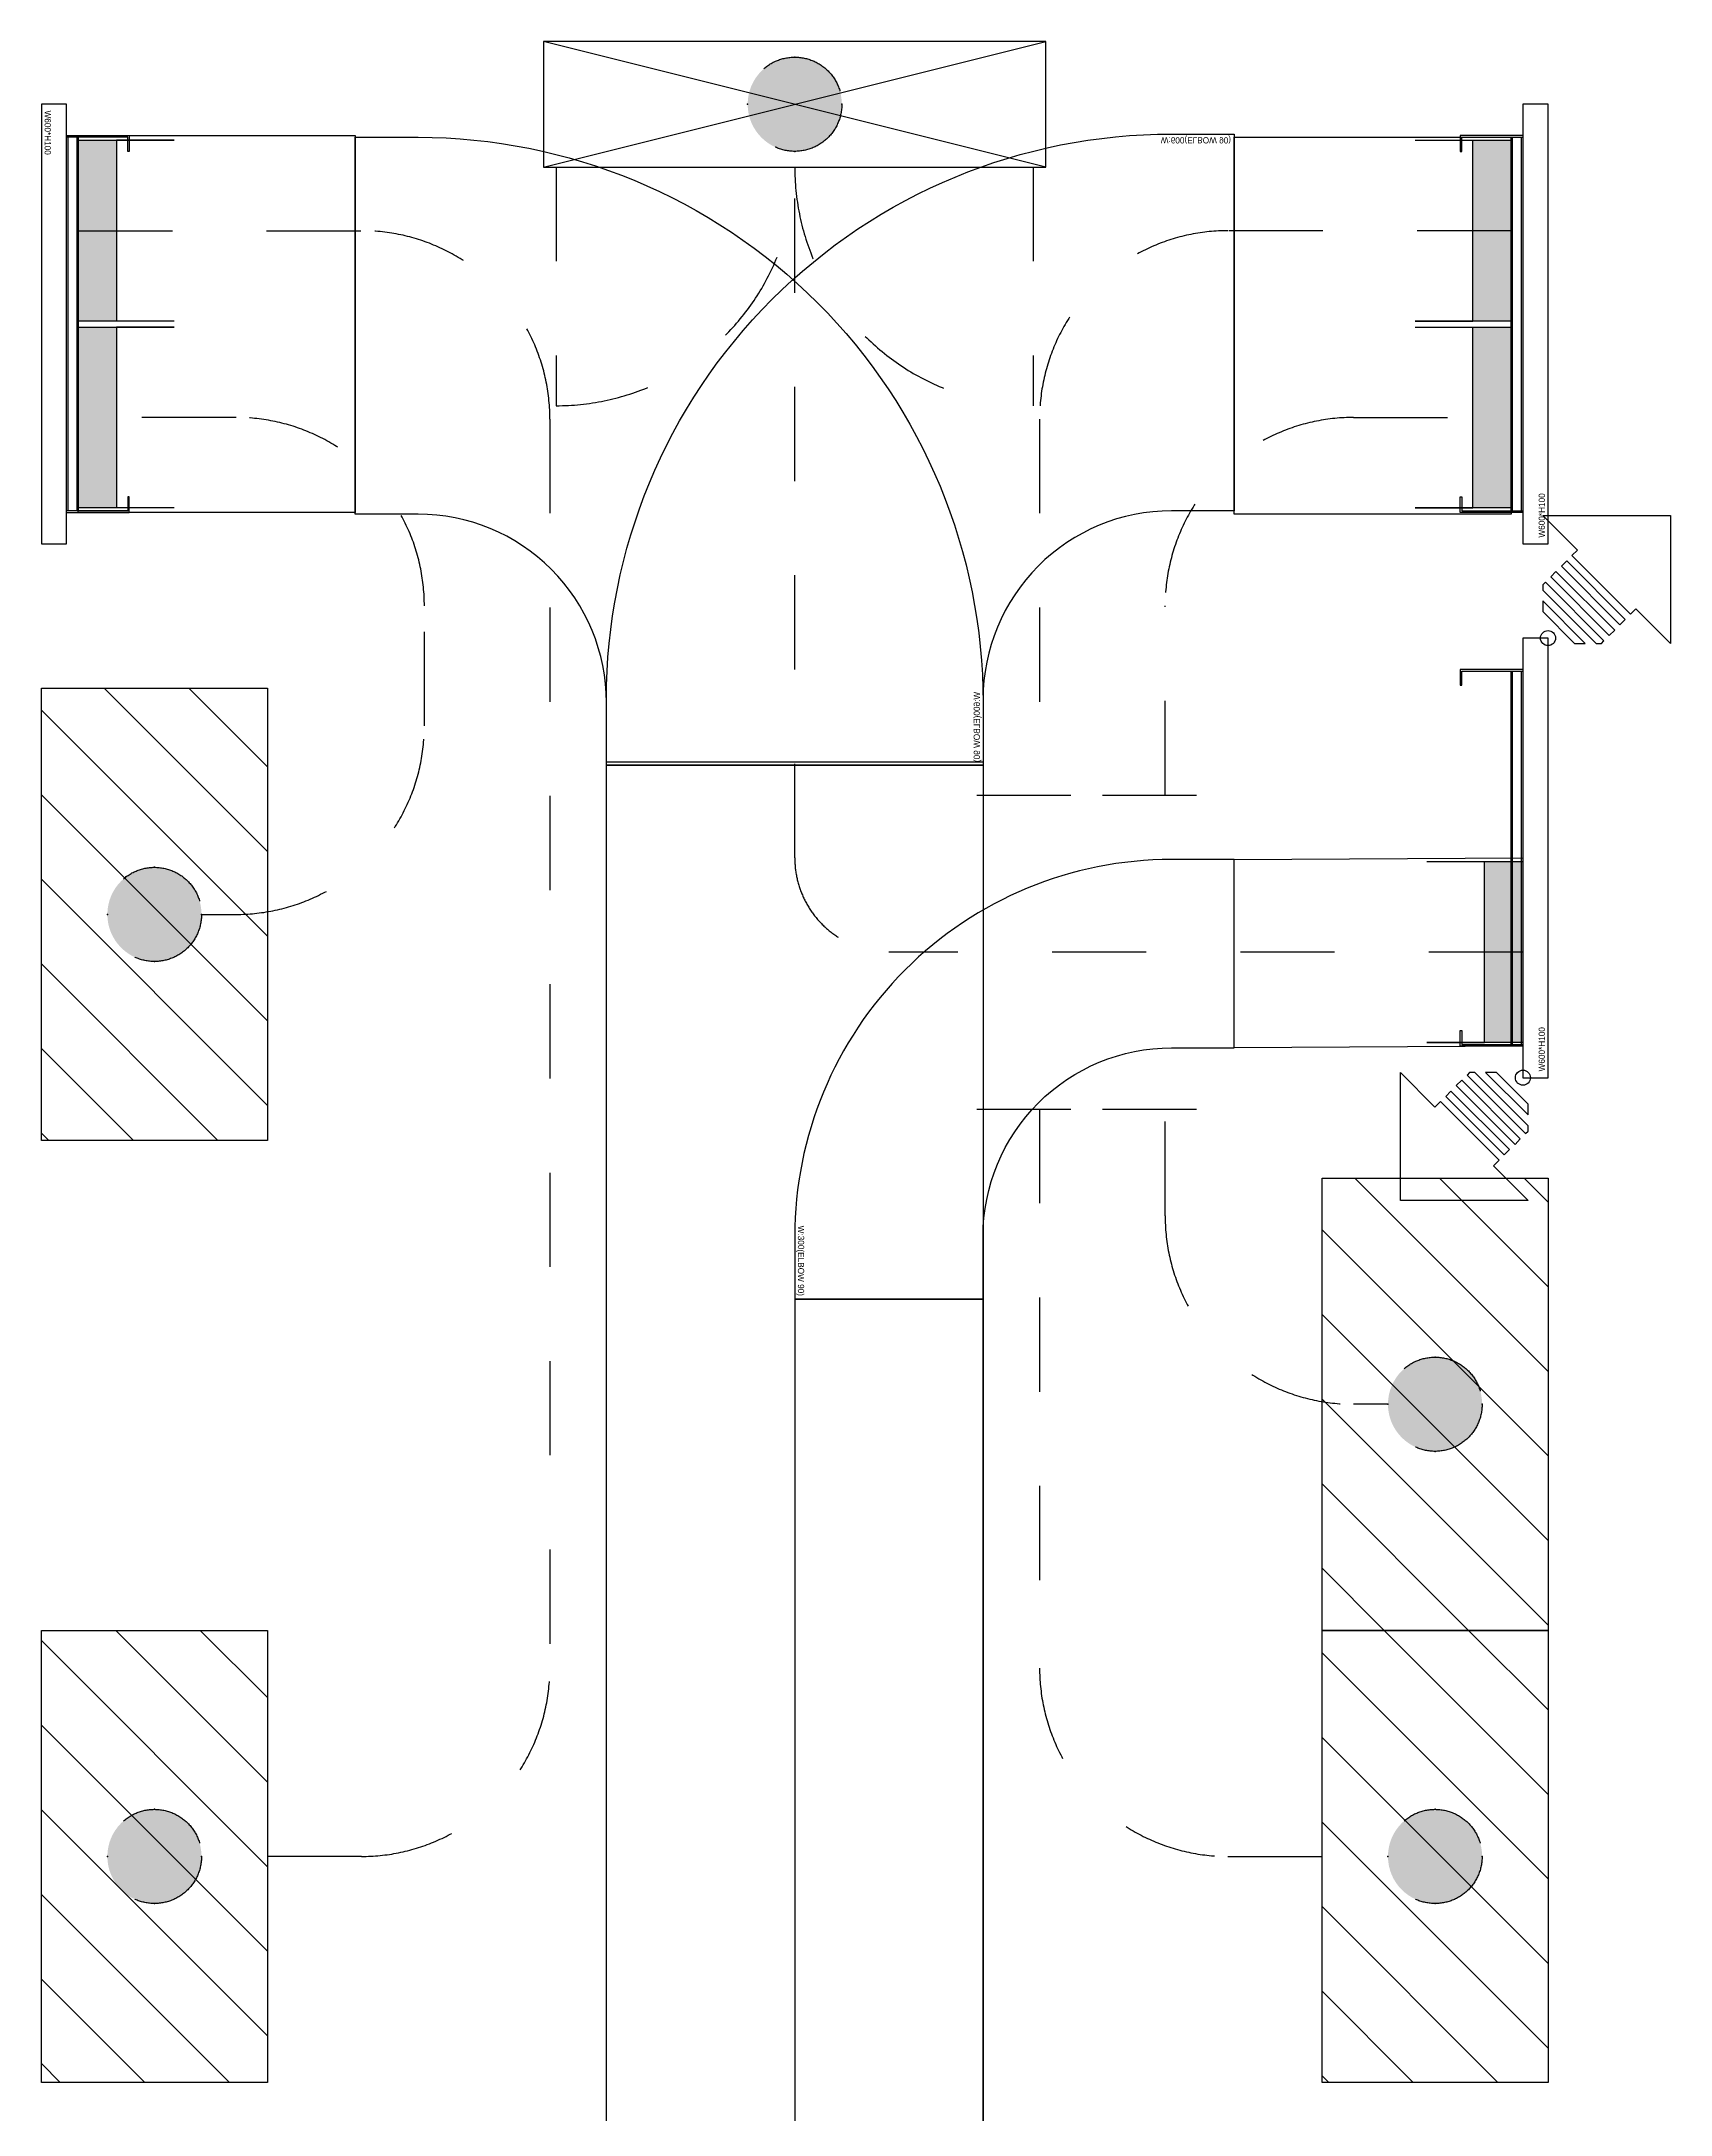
# Model space of a CAD drawing. Header units: millimetres. Extents: x 88028 to 500787, y -530175 to 1035835.
# Drawn here: x 267150 to 269745, y -128651 to -125350 of the extents above; entities that cross this region are included whole.
import ezdxf
from ezdxf.enums import TextEntityAlignment as Align

# ---------------------------------------------------------------- set-up
doc = ezdxf.new("R2010")
doc.units = ezdxf.units.MM
doc.header["$LTSCALE"] = 150
doc.linetypes.add('D1', pattern=[3, 1, -1, 1])
for name, color, linetype in [('------01 Distribution Panel', 3, 'Continuous'), ('------01 Distribution Panel_UPS_Emgency', 232, 'Continuous'), ('------01 Motor Control Panel or Center', 4, 'Continuous'), ('-----00 LV_CABLE', 2, 'Continuous'), ('-----26 Electrical Cable Tray', 200, 'Continuous'), ('-----26 Electrical Cable Tray_건물(UPS)', 100, 'Continuous'), ('-----26 Electrical Cable Tray_건물(일반)', 20, 'Continuous')]:
    doc.layers.add(name, color=color, linetype=linetype)
doc.styles.get("Standard").update_dxf_attribs({"font": ''})
doc.styles.get('Standard').set_extended_font_data('Dotum')

# ---------------------------------------------------------------- blocks, each defined once
blk = doc.blocks.new('A02')
h = blk.add_hatch()
h.set_pattern_fill('ANSI31', color=256, scale=25, style=0)
h.set_pattern_definition([(45, (-2000, -19200), (-56.1266, 56.1266), [])])
h.paths.add_polyline_path([(-300, 300), (-300, 0), (300, 0), (300, 300)])
blk.add_lwpolyline([(300, 0), (-300, 0), (-300, 300), (300, 300)], close=True)
blk = doc.blocks.new('*U8')
at = {"color": 0}
blk.add_lwpolyline([(0, 0), (-100, 0, -0.414214), (-400, 300), (-400, 400), (-1000, 400), (-1000, 300, 0.414214), (-100, -600), (0, -600)], format="xyb", close=True, dxfattribs=at)
blk.add_text('W:600(ELBOW 90)', height=10, dxfattribs=at).set_placement((-5, -590), align=Align.MIDDLE_RIGHT)
blk = doc.blocks.new('*U10')
at = {"linetype": 'Continuous', "ltscale": 0.1}
for p, q in [((-250, 56.6), (-250, 58.6)), ((-200, 56.6), (-200, 58.6)), ((-150, 56.6), (-150, 58.6)), ((-100, 56.6), (-100, 58.6)), ((-50, 56.6), (-50, 58.6)), ((0, 56.6), (0, 58.6)), ((50, 56.6), (50, 58.6)), ((100, 56.6), (100, 58.6)), ((150, 56.6), (150, 58.6)), ((200, 56.6), (200, 58.6)), ((250, 56.6), (250, 58.6))]:
    blk.add_line(p, q, dxfattribs=at)
for points in [[(-300, 40), (-300, 140), (-275, 140), (-275, 137.4), (-297.4, 137.4), (-297.4, 40)], [(300, 40), (300, 140), (275, 140), (275, 137.4), (297.4, 137.4), (297.4, 40)], [(-297.4, 58.6), (297.4, 58.6)], [(-297.4, 56.6), (297.4, 56.6)], [(297.4, 42.6), (-297.4, 42.6)]]:
    blk.add_lwpolyline(points, dxfattribs=at)
blk.add_lwpolyline([(350, 0), (350, 40), (-350, 40), (-350, 0)], close=True, dxfattribs=at)
blk.add_text('W600*H100', height=10, dxfattribs=at).set_placement((-340, 10), align=Align.MIDDLE_LEFT)
blk = doc.blocks.new('O08')
blk.add_hatch(color=256).paths.add_polyline_path([(120, 51), (-120, 51), (-120, 0), (120, 0)])
blk.add_lwpolyline([(120, 127.5), (120, 0), (-120, 0), (-120, 127.5), (-120, 51), (120, 51)])
blk = doc.blocks.new('11')
at = {"linetype": 'D1'}
h = blk.add_hatch(color=256, dxfattribs=at)
edge = h.paths.add_edge_path()
edge.add_arc((0, 0), 75, 0, 360)
blk.add_circle((0, 0), 75, dxfattribs=at)
for p in [(0, 75), (-75, 0), (75, 0), (0, -75)]:
    blk.add_point(p, dxfattribs=at)
blk = doc.blocks.new('TRAY (U-D)')
at = {"color": 0}
for points in [[(156, 467), (-28, 651), (651, 651), (651, -28), (467, 156), (438, 127), (127, 438)], [(14, 325), (325, 14), (354, 42), (42, 354)], [(71, 382), (382, 71), (410, 99), (99, 410)], [(-28, 283), (-28, 255), (255, -28), (283, -28), (297, -14), (-14, 297)], [(-28, 198), (-28, 141), (141, -28), (198, -28)]]:
    blk.add_lwpolyline(points, close=True, dxfattribs=at)
blk.add_circle((0, 0), 40, dxfattribs=at)
blk = doc.blocks.new('*U27')
at = {"color": 0}
blk.add_lwpolyline([(0, 0), (-100, 0, -0.414214), (-400, 300), (-400, 400), (-700, 400), (-700, 300, 0.414214), (-100, -300), (0, -300)], format="xyb", close=True, dxfattribs=at)
blk.add_text('W:300(ELBOW 90)', height=10, dxfattribs=at).set_placement((-5, -290), align=Align.MIDDLE_RIGHT)
blk = doc.blocks.new('MCP_EQUIPMENT-2')
for p, q in [((200, 400), (0, -400)), ((200, -400), (0, 400))]:
    blk.add_line(p, q)
at = {"color": 1, "linetype": 'D1'}
for p, q in [((200, 380), (580, 380)), ((200, -380), (580, -380))]:
    blk.add_line(p, q, dxfattribs=at)
blk.add_lwpolyline([(200, 400), (0, 400), (0, -400), (200, -400)], close=True)
for centre, start, end in [((200, 380), 270, 0), ((200, -380), 0, 90)]:
    blk.add_arc(centre, 380, start, end, dxfattribs=at)

msp = doc.modelspace()

# ---------------------------------------------------------------- linework, layer by layer
at = {"layer": '-----00 LV_CABLE', "linetype": 'D1', "elevation": 0}
for points in [[(269510, -126800), (268500, -126800, -0.414214), (268350, -126650), (268350, -125525)], [(267208.6, -125651.3), (267660, -125651.3, -0.414214), (267960, -125951.3), (267960, -127940, -0.414214), (267660, -128240), (267405, -128240)], [(269491.4, -125651.3), (269040, -125651.3, 0.414214), (268740, -125951.3), (268740, -126550)], [(267405, -126740), (267460, -126740, 0.414214), (267760, -126440), (267760, -126248.7, 0.414214), (267460, -125948.7), (267208.6, -125948.7)], [(268940, -126550), (268940, -126248.7, -0.414214), (269240, -125948.7), (269491.4, -125948.7)], [(268740, -127050), (268740, -127940, 0.414214), (269040, -128240), (269295, -128240)], [(269295, -127520), (269240, -127520, -0.414214), (268940, -127220), (268940, -127050)]]:
    msp.add_lwpolyline(points, format="xyb", dxfattribs=at)
for points in [[(268640, -126550), (268840, -126550)], [(268840, -126550), (269040, -126550)], [(268640, -127050), (268840, -127050)], [(268840, -127050), (269040, -127050)]]:
    msp.add_lwpolyline(points, dxfattribs=at)
at = {"layer": '-----26 Electrical Cable Tray', "elevation": 0}
for points in [[(269510, -126650), (269510, -126950), (269050, -126952.6), (269050, -126652.6)], [(268350, -129450), (268650, -129450), (268650, -127352.6), (268350, -127352.6)]]:
    msp.add_lwpolyline(points, close=True, dxfattribs=at)
at = {"layer": '-----26 Electrical Cable Tray_건물(UPS)', "elevation": 0}
for points in [[(269491.4, -125502.6), (269491.4, -126102.6), (269050, -126102.6), (269050, -125502.6)], [(268050, -126502.6), (268650, -126502.6), (268650, -129450), (268050, -129450)]]:
    msp.add_lwpolyline(points, close=True, dxfattribs=at)
at = {"layer": '-----26 Electrical Cable Tray_건물(일반)'}
msp.add_lwpolyline([(267650, -125500), (267650, -126100), (267208.6, -126100), (267208.6, -125500)], close=True, dxfattribs=at)
at = {"layer": '-----26 Electrical Cable Tray_건물(일반)', "elevation": 0}
msp.add_lwpolyline([(268050, -126502.6), (268650, -126502.6), (268650, -129450), (268050, -129450)], close=True, dxfattribs=at)

# ---------------------------------------------------------------- block references
at = {"layer": '------01 Distribution Panel', "xscale": 1.2, "yscale": 1.2, "zscale": 1.2, "rotation": 270}
for p in [(267150, -126740), (267150, -128240), (267150, -128240)]:
    msp.add_blockref('A02', p, dxfattribs=at)
at = {"layer": '------01 Distribution Panel_UPS_Emgency', "xscale": 1.2, "yscale": 1.2, "zscale": 1.2, "rotation": 270}
for p in [(269190, -127520), (269190, -128240)]:
    msp.add_blockref('A02', p, dxfattribs=at)
at = {"layer": '------01 Motor Control Panel or Center', "rotation": 270}
msp.add_blockref('MCP_EQUIPMENT-2', (268350, -125350), dxfattribs=at)
at = {"layer": '-----00 LV_CABLE', "linetype": 'D1'}
for p in [(268350, -125450), (267330, -126740), (269370, -127520), (267330, -128240), (269370, -128240)]:
    msp.add_blockref('11', p, dxfattribs=at)
at = {"layer": '-----00 LV_CABLE', "linetype": 'D1', "xscale": 1.2, "yscale": 1.2, "zscale": 1.2}
for p, rotation in [((267208.6, -125651.3), 270), ((269491.4, -125651.3), 89.99999999999999), ((267208.6, -125948.7), 270), ((269491.4, -125948.7), 89.99999999999999), ((269510, -126800), 89.99999999999999)]:
    msp.add_blockref('O08', p, dxfattribs=dict(at, rotation=rotation))
at = {"layer": '-----26 Electrical Cable Tray', "xscale": 0.3, "yscale": 0.3, "zscale": 0.3}
msp.add_blockref('TRAY (U-D)', (269550, -126300), dxfattribs=at)
at = {"layer": '-----26 Electrical Cable Tray'}
for name, p, rotation in [('*U10', (269550, -126650), 89.99999999999999), ('*U27', (268650, -127352.6), 270)]:
    msp.add_blockref(name, p, dxfattribs=dict(at, rotation=rotation))
at = {"layer": '-----26 Electrical Cable Tray', "xscale": 0.3, "yscale": 0.3, "zscale": 0.3, "rotation": 180}
msp.add_blockref('TRAY (U-D)', (269510, -127000), dxfattribs=at)
msp.add_blockref('TRAY (U-D)', (269510, -127000), dxfattribs=at)
at = {"layer": '-----26 Electrical Cable Tray_건물(UPS)', "rotation": 89.99999999999999}
msp.add_blockref('*U10', (269550, -125800), dxfattribs=at)
at = {"layer": '-----26 Electrical Cable Tray_건물(UPS)', "xscale": -1, "rotation": 180}
msp.add_blockref('*U8', (269050, -126097.4), dxfattribs=at)
at = {"layer": '-----26 Electrical Cable Tray_건물(일반)', "rotation": 270}
msp.add_blockref('*U10', (267150, -125800), dxfattribs=at)
at = {"layer": '-----26 Electrical Cable Tray_건물(일반)', "xscale": -1, "rotation": 90}
msp.add_blockref('*U8', (268050, -126502.6), dxfattribs=at)

doc.saveas('drawing.dxf')
